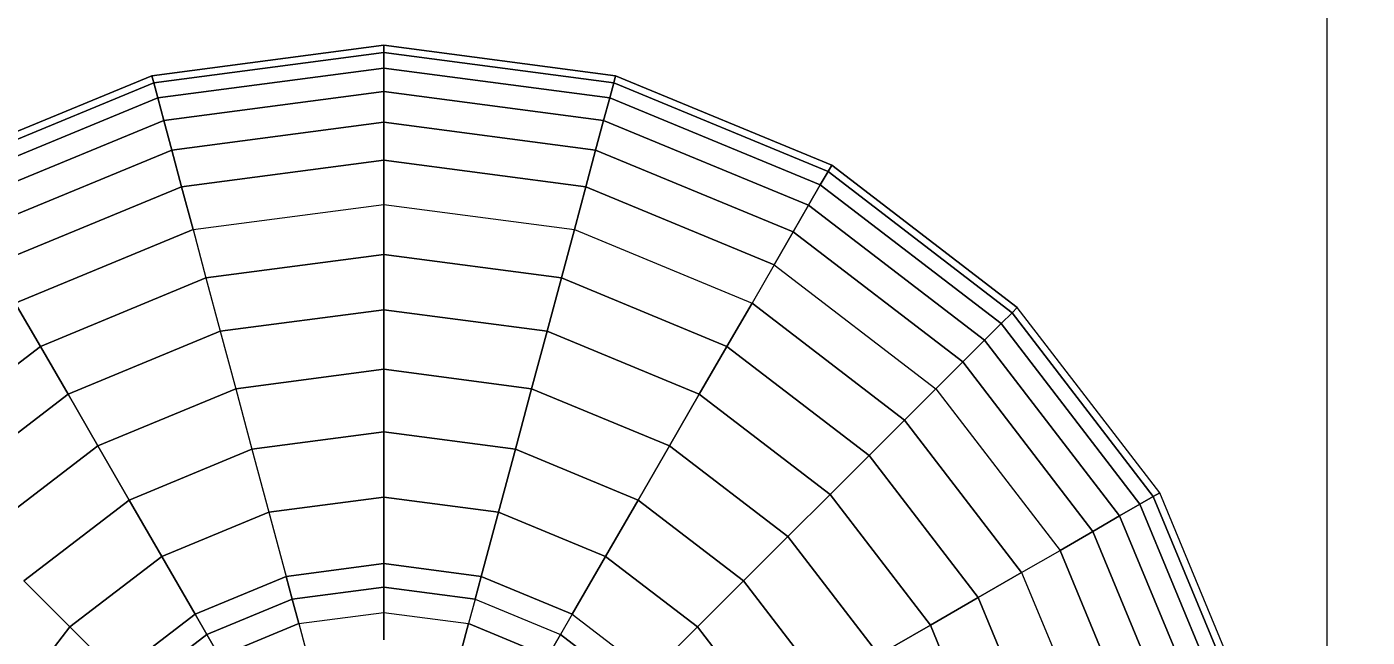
# Model space of a CAD drawing. Header units: inches. Extents: x -827 to 154, y -802 to 207.
# Drawn here: x 64.85 to 71.95, y -55.93 to -52.69 of the extents above; entities that cross this region are included whole.
import ezdxf

# ---------------------------------------------------------------- set-up
doc = ezdxf.new("R2010")
doc.units = ezdxf.units.IN
doc.header["$MEASUREMENT"] = 0
for name, color, linetype, lineweight in [('A-ANNO-DIMS', 211, 'Continuous', 9), ('A-ANNO-DIMS-48', 211, 'Continuous', 9), ('Layer0', 7, 'Continuous', 9), ('welder_skp', 8, 'Continuous', 9)]:
    doc.layers.add(name, color=color, linetype=linetype, lineweight=lineweight)
doc.styles.add('Arial', font='arial.ttf', dxfattribs={"height": 4.5})
doc.dimstyles.new('Linear_-_3_32__Arial', dxfattribs={"dimscale": 12, "dimtxt": 4.591167, "dimasz": 0.5, "dimexe": 0.375, "dimexo": 0.25, "dimgap": 0.25, "dimtad": 1, "dimdec": 5, "dimrnd": 0.03125, "dimzin": 1, "dimdsep": 46, "dimlunit": 4, "dimtxsty": 'Arial', "dimblk1": 'OBLIQUE', "dimblk2": 'OBLIQUE', "dimsah": 1, "dimcen": 0.09, "dimdle": 0.375, "dimazin": 0, "dimtfac": 1, "dimtdec": 4, "dimtix": 1, "dimtmove": 0, "dimatfit": 3, "dimfxl": 1, "dimtvp": 1, "dimtfill": 1, "dimfrac": 2, "dimtolj": 1, "dimtzin": 0, "dimarcsym": 2})

# ---------------------------------------------------------------- blocks, each defined once
blk = doc.blocks.new('welder_skp_4-402718-Level 1')
at = {"layer": 'Layer0'}
blk.add_line((30.4789, 2.25), (30.4789, 21.25), dxfattribs=at)
blk.add_line((30.4789, 2.25), (30.4789, 21.25), dxfattribs=at)
blk = doc.blocks.new('welder_skp_3-402717-Level 1')
at = {"layer": 'Layer0'}
for p, q in [((1.5177, 3.8839), (1.852, 3.0769)), ((1.852, 3.0769), (1.5177, 3.8839)), ((1.2349, 3.8081), (1.5984, 2.9304)), ((1.5984, 2.9304), (1.2349, 3.8081)), ((1.3681, 2.7974), (0.9779, 3.7393)), ((1.3681, 2.7974), (0.9779, 3.7393)), ((0.9903, 2.5793), (0.5566, 3.6264)), ((0.5566, 3.6264), (0.9903, 2.5793)), ((1.1643, 2.6798), (0.7507, 3.6784)), ((0.7507, 3.6784), (1.1643, 2.6798)), ((0.8486, 2.4975), (0.3986, 3.584)), ((0.3986, 3.584), (0.8486, 2.4975)), ((2.7124, 3.5736), (3.0863, 3.0863)), ((3.0863, 3.0863), (2.7124, 3.5736)), ((6.7876, 3.5736), (6.4137, 3.0863)), ((6.4137, 3.0863), (6.7876, 3.5736)), ((0.1619, 3.5206), (0.6364, 2.375)), ((0.1619, 3.5206), (0.6364, 2.375)), ((0.1997, 3.5308), (0.6703, 2.3946)), ((0.6703, 2.3946), (0.1997, 3.5308)), ((0.7414, 2.4357), (0.279, 3.552)), ((0.279, 3.552), (0.7414, 2.4357)), ((3.4239, 3.4239), (3.8123, 3.1258)), ((3.8123, 3.1258), (3.4239, 3.4239)), ((6.0761, 3.4239), (5.6877, 3.1258)), ((5.6877, 3.1258), (6.0761, 3.4239)), ((2.4132, 3.4009), (2.842, 2.842)), ((2.842, 2.842), (2.4132, 3.4009)), ((3.3358, 3.3358), (3.0863, 3.0863)), ((3.0863, 3.0863), (3.3358, 3.3358)), ((3.75, 3.0179), (3.3358, 3.3358)), ((3.75, 3.0179), (3.3358, 3.3358)), ((6.1642, 3.3358), (5.75, 3.0179)), ((5.75, 3.0179), (6.1642, 3.3358)), ((6.4137, 3.0863), (6.1642, 3.3358)), ((6.1642, 3.3358), (6.4137, 3.0863)), ((2.125, 3.2344), (1.852, 3.0769)), ((1.852, 3.0769), (2.125, 3.2344)), ((2.125, 3.2344), (2.6067, 2.6067)), ((2.6067, 2.6067), (2.125, 3.2344)), ((3.8797, 3.2427), (3.8123, 3.1258)), ((3.8123, 3.1258), (3.8797, 3.2427)), ((3.8797, 3.2427), (4.2995, 3.0688)), ((4.2995, 3.0688), (3.8797, 3.2427)), ((4.337, 3.2085), (4.2995, 3.0688)), ((4.2995, 3.0688), (4.337, 3.2085)), ((5.2005, 3.0688), (5.163, 3.2085)), ((5.2005, 3.0688), (5.163, 3.2085)), ((5.6203, 3.2427), (5.2005, 3.0688)), ((5.2005, 3.0688), (5.6203, 3.2427)), ((5.6877, 3.1258), (5.6203, 3.2427)), ((5.6203, 3.2427), (5.6877, 3.1258)), ((4.75, 3.1541), (4.75, 3.0095)), ((4.75, 3.0095), (4.75, 3.1541)), ((1.852, 3.0769), (1.5984, 2.9304)), ((1.5984, 2.9304), (1.852, 3.0769)), ((1.852, 3.0769), (2.3838, 2.3838)), ((2.3838, 2.3838), (1.852, 3.0769)), ((3.0863, 3.0863), (2.842, 2.842)), ((2.842, 2.842), (3.0863, 3.0863)), ((3.0863, 3.0863), (3.5736, 2.7124)), ((3.5736, 2.7124), (3.0863, 3.0863)), ((3.75, 3.0179), (3.8123, 3.1258)), ((3.75, 3.0179), (3.8123, 3.1258)), ((4.2646, 2.9384), (3.8123, 3.1258)), ((4.2646, 2.9384), (3.8123, 3.1258)), ((4.2646, 2.9384), (4.2995, 3.0688)), ((4.2646, 2.9384), (4.2995, 3.0688)), ((4.75, 3.0095), (4.2995, 3.0688)), ((4.75, 3.0095), (4.2995, 3.0688)), ((5.2005, 3.0688), (4.75, 3.0095)), ((5.2005, 3.0688), (4.75, 3.0095)), ((5.2354, 2.9384), (5.2005, 3.0688)), ((5.2005, 3.0688), (5.2354, 2.9384)), ((5.6877, 3.1258), (5.2354, 2.9384)), ((5.2354, 2.9384), (5.6877, 3.1258)), ((5.75, 3.0179), (5.6877, 3.1258)), ((5.6877, 3.1258), (5.75, 3.0179)), ((6.4137, 3.0863), (5.9264, 2.7124)), ((5.9264, 2.7124), (6.4137, 3.0863)), ((6.658, 2.842), (6.4137, 3.0863)), ((6.4137, 3.0863), (6.658, 2.842)), ((3.75, 3.0179), (3.5736, 2.7124)), ((3.5736, 2.7124), (3.75, 3.0179)), ((4.2324, 2.8181), (3.75, 3.0179)), ((3.75, 3.0179), (4.2324, 2.8181)), ((4.75, 2.8745), (4.75, 3.0095)), ((4.75, 3.0095), (4.75, 2.8745)), ((5.75, 3.0179), (5.2676, 2.8181)), ((5.2676, 2.8181), (5.75, 3.0179)), ((5.9264, 2.7124), (5.75, 3.0179)), ((5.75, 3.0179), (5.9264, 2.7124)), ((1.5984, 2.9304), (1.3681, 2.7974)), ((1.3681, 2.7974), (1.5984, 2.9304)), ((1.5984, 2.9304), (2.1768, 2.1768)), ((2.1768, 2.1768), (1.5984, 2.9304)), ((4.2324, 2.8181), (4.2646, 2.9384)), ((4.2646, 2.9384), (4.2324, 2.8181)), ((4.75, 2.8745), (4.2646, 2.9384)), ((4.2646, 2.9384), (4.75, 2.8745)), ((5.2354, 2.9384), (4.75, 2.8745)), ((4.75, 2.8745), (5.2354, 2.9384)), ((5.2676, 2.8181), (5.2354, 2.9384)), ((5.2354, 2.9384), (5.2676, 2.8181)), ((4.75, 2.75), (4.75, 2.8745)), ((4.75, 2.8745), (4.75, 2.75)), ((1.3681, 2.7974), (1.1643, 2.6798)), ((1.3681, 2.7974), (1.1643, 2.6798)), ((1.3681, 2.7974), (1.9887, 1.9887)), ((1.9887, 1.9887), (1.3681, 2.7974)), ((2.842, 2.842), (2.6067, 2.6067)), ((2.6067, 2.6067), (2.842, 2.842)), ((2.842, 2.842), (3.4009, 2.4132)), ((3.4009, 2.4132), (2.842, 2.842)), ((4.141, 2.4773), (4.2324, 2.8181)), ((4.2324, 2.8181), (4.141, 2.4773)), ((4.75, 2.75), (4.2324, 2.8181)), ((4.2324, 2.8181), (4.75, 2.75)), ((5.2676, 2.8181), (4.75, 2.75)), ((4.75, 2.75), (5.2676, 2.8181)), ((5.359, 2.4773), (5.2676, 2.8181)), ((5.359, 2.4773), (5.2676, 2.8181)), ((6.658, 2.842), (6.0991, 2.4132)), ((6.0991, 2.4132), (6.658, 2.842)), ((3.5736, 2.7124), (3.4009, 2.4132)), ((3.4009, 2.4132), (3.5736, 2.7124)), ((3.5736, 2.7124), (4.141, 2.4773)), ((4.141, 2.4773), (3.5736, 2.7124)), ((4.75, 2.3971), (4.75, 2.75)), ((4.75, 2.75), (4.75, 2.3971)), ((5.9264, 2.7124), (5.359, 2.4773)), ((5.359, 2.4773), (5.9264, 2.7124)), ((6.0991, 2.4132), (5.9264, 2.7124)), ((5.9264, 2.7124), (6.0991, 2.4132)), ((0.9903, 2.5793), (1.1643, 2.6798)), ((1.1643, 2.6798), (0.9903, 2.5793)), ((1.8223, 1.8223), (1.1643, 2.6798)), ((1.8223, 1.8223), (1.1643, 2.6798)), ((0.8486, 2.4975), (0.9903, 2.5793)), ((0.9903, 2.5793), (0.8486, 2.4975)), ((1.6802, 1.6802), (0.9903, 2.5793)), ((0.9903, 2.5793), (1.6802, 1.6802)), ((2.6067, 2.6067), (2.3838, 2.3838)), ((2.3838, 2.3838), (2.6067, 2.6067)), ((2.6067, 2.6067), (3.2344, 2.125)), ((3.2344, 2.125), (2.6067, 2.6067)), ((6.8933, 2.6067), (6.2656, 2.125)), ((6.2656, 2.125), (6.8933, 2.6067)), ((0.7414, 2.4357), (0.8486, 2.4975)), ((0.8486, 2.4975), (0.7414, 2.4357)), ((1.5646, 1.5646), (0.8486, 2.4975)), ((0.8486, 2.4975), (1.5646, 1.5646)), ((0.6703, 2.3946), (0.7414, 2.4357)), ((0.7414, 2.4357), (0.6703, 2.3946)), ((1.477, 1.477), (0.7414, 2.4357)), ((0.7414, 2.4357), (1.477, 1.477)), ((4.0516, 2.1436), (4.141, 2.4773)), ((4.141, 2.4773), (4.0516, 2.1436)), ((4.141, 2.4773), (4.75, 2.3971)), ((4.75, 2.3971), (4.141, 2.4773)), ((4.75, 2.3971), (5.359, 2.4773)), ((5.359, 2.4773), (4.75, 2.3971)), ((5.4484, 2.1436), (5.359, 2.4773)), ((5.4484, 2.1436), (5.359, 2.4773)), ((0.6364, 2.375), (0.6703, 2.3946)), ((0.6703, 2.3946), (0.6364, 2.375)), ((0.6364, 2.375), (1.3912, 1.3912)), ((0.6364, 2.375), (1.3912, 1.3912)), ((0.6703, 2.3946), (1.419, 1.419)), ((1.419, 1.419), (0.6703, 2.3946)), ((2.3838, 2.3838), (2.1768, 2.1768)), ((2.1768, 2.1768), (2.3838, 2.3838)), ((2.3838, 2.3838), (3.0769, 1.852)), ((3.0769, 1.852), (2.3838, 2.3838)), ((3.4009, 2.4132), (3.2344, 2.125)), ((3.2344, 2.125), (3.4009, 2.4132)), ((3.4009, 2.4132), (4.0516, 2.1436)), ((4.0516, 2.1436), (3.4009, 2.4132)), ((4.75, 2.0517), (4.75, 2.3971)), ((4.75, 2.3971), (4.75, 2.0517)), ((6.0991, 2.4132), (5.4484, 2.1436)), ((5.4484, 2.1436), (6.0991, 2.4132)), ((6.2656, 2.125), (6.0991, 2.4132)), ((6.0991, 2.4132), (6.2656, 2.125)), ((7.1162, 2.3838), (6.4231, 1.852)), ((6.4231, 1.852), (7.1162, 2.3838)), ((2.1768, 2.1768), (1.9887, 1.9887)), ((1.9887, 1.9887), (2.1768, 2.1768)), ((2.1768, 2.1768), (2.9304, 1.5984)), ((2.9304, 1.5984), (2.1768, 2.1768)), ((3.9655, 1.8222), (4.0516, 2.1436)), ((4.0516, 2.1436), (3.9655, 1.8222)), ((4.0516, 2.1436), (4.75, 2.0517)), ((4.75, 2.0517), (4.0516, 2.1436)), ((4.75, 2.0517), (5.4484, 2.1436)), ((5.4484, 2.1436), (4.75, 2.0517)), ((5.5345, 1.8222), (5.4484, 2.1436)), ((5.5345, 1.8222), (5.4484, 2.1436)), ((7.3232, 2.1768), (6.5696, 1.5984)), ((6.5696, 1.5984), (7.3232, 2.1768)), ((3.0769, 1.852), (3.2344, 2.125)), ((3.2344, 2.125), (3.0769, 1.852)), ((3.9655, 1.8222), (3.2344, 2.125)), ((3.2344, 2.125), (3.9655, 1.8222)), ((6.2656, 2.125), (5.5345, 1.8222)), ((5.5345, 1.8222), (6.2656, 2.125)), ((6.4231, 1.852), (6.2656, 2.125)), ((6.2656, 2.125), (6.4231, 1.852)), ((4.75, 1.7189), (4.75, 2.0517)), ((4.75, 2.0517), (4.75, 1.7189)), ((1.9887, 1.9887), (1.8223, 1.8223)), ((1.8223, 1.8223), (1.9887, 1.9887)), ((1.9887, 1.9887), (2.7974, 1.3681)), ((2.7974, 1.3681), (1.9887, 1.9887)), ((2.9304, 1.5984), (3.0769, 1.852)), ((3.0769, 1.852), (2.9304, 1.5984)), ((3.0769, 1.852), (3.8839, 1.5177)), ((3.8839, 1.5177), (3.0769, 1.852)), ((6.4231, 1.852), (5.6161, 1.5177)), ((5.6161, 1.5177), (6.4231, 1.852)), ((6.5696, 1.5984), (6.4231, 1.852)), ((6.4231, 1.852), (6.5696, 1.5984)), ((1.6802, 1.6802), (1.8223, 1.8223)), ((1.8223, 1.8223), (1.6802, 1.6802)), ((2.6798, 1.1643), (1.8223, 1.8223)), ((2.6798, 1.1643), (1.8223, 1.8223)), ((3.9655, 1.8222), (3.8839, 1.5177)), ((3.8839, 1.5177), (3.9655, 1.8222)), ((3.9655, 1.8222), (4.75, 1.7189)), ((4.75, 1.7189), (3.9655, 1.8222)), ((4.75, 1.7189), (5.5345, 1.8222)), ((5.5345, 1.8222), (4.75, 1.7189)), ((5.6161, 1.5177), (5.5345, 1.8222)), ((5.6161, 1.5177), (5.5345, 1.8222)), ((4.75, 1.4037), (4.75, 1.7189)), ((4.75, 1.7189), (4.75, 1.4037)), ((1.5646, 1.5646), (1.6802, 1.6802)), ((1.6802, 1.6802), (1.5646, 1.5646)), ((2.5793, 0.9903), (1.6802, 1.6802)), ((1.6802, 1.6802), (2.5793, 0.9903)), ((1.477, 1.477), (1.5646, 1.5646)), ((1.5646, 1.5646), (1.477, 1.477)), ((2.4975, 0.8486), (1.5646, 1.5646)), ((1.5646, 1.5646), (2.4975, 0.8486)), ((2.7974, 1.3681), (2.9304, 1.5984)), ((2.9304, 1.5984), (2.7974, 1.3681)), ((2.9304, 1.5984), (3.8081, 1.2349)), ((3.8081, 1.2349), (2.9304, 1.5984)), ((6.5696, 1.5984), (5.6919, 1.2349)), ((5.6919, 1.2349), (6.5696, 1.5984)), ((6.7026, 1.3681), (6.5696, 1.5984)), ((6.5696, 1.5984), (6.7026, 1.3681)), ((3.8839, 1.5177), (3.8081, 1.2349)), ((3.8081, 1.2349), (3.8839, 1.5177)), ((3.8839, 1.5177), (4.75, 1.4037)), ((4.75, 1.4037), (3.8839, 1.5177)), ((4.75, 1.4037), (5.6161, 1.5177)), ((5.6161, 1.5177), (4.75, 1.4037)), ((5.6919, 1.2349), (5.6161, 1.5177)), ((5.6919, 1.2349), (5.6161, 1.5177)), ((1.419, 1.419), (1.477, 1.477)), ((1.477, 1.477), (1.419, 1.419)), ((2.4357, 0.7414), (1.477, 1.477)), ((1.477, 1.477), (2.4357, 0.7414)), ((1.3912, 1.3912), (1.419, 1.419)), ((1.419, 1.419), (1.3912, 1.3912)), ((2.375, 0.6364), (1.3912, 1.3912)), ((1.3912, 1.3912), (2.375, 0.6364)), ((1.419, 1.419), (2.3946, 0.6703)), ((2.3946, 0.6703), (1.419, 1.419)), ((2.6798, 1.1643), (2.7974, 1.3681)), ((2.6798, 1.1643), (2.7974, 1.3681)), ((3.7393, 0.9779), (2.7974, 1.3681)), ((3.7393, 0.9779), (2.7974, 1.3681)), ((4.75, 1.1109), (4.75, 1.4037)), ((4.75, 1.4037), (4.75, 1.1109)), ((6.7026, 1.3681), (5.7607, 0.9779)), ((5.7607, 0.9779), (6.7026, 1.3681)), ((3.8081, 1.2349), (3.7393, 0.9779)), ((3.7393, 0.9779), (3.8081, 1.2349)), ((3.8081, 1.2349), (4.75, 1.1109)), ((4.75, 1.1109), (3.8081, 1.2349)), ((4.75, 1.1109), (5.6919, 1.2349)), ((5.6919, 1.2349), (4.75, 1.1109)), ((5.7607, 0.9779), (5.6919, 1.2349)), ((5.7607, 0.9779), (5.6919, 1.2349)), ((2.6798, 1.1643), (2.5793, 0.9903)), ((2.5793, 0.9903), (2.6798, 1.1643)), ((3.6784, 0.7507), (2.6798, 1.1643)), ((2.6798, 1.1643), (3.6784, 0.7507)), ((6.8202, 1.1643), (5.8216, 0.7507)), ((5.8216, 0.7507), (6.8202, 1.1643)), ((4.75, 0.8449), (4.75, 1.1109)), ((4.75, 1.1109), (4.75, 0.8449)), ((2.5793, 0.9903), (2.4975, 0.8486)), ((2.4975, 0.8486), (2.5793, 0.9903)), ((3.6264, 0.5566), (2.5793, 0.9903)), ((2.5793, 0.9903), (3.6264, 0.5566)), ((3.6784, 0.7507), (3.7393, 0.9779)), ((3.7393, 0.9779), (3.6784, 0.7507)), ((4.75, 0.8449), (3.7393, 0.9779)), ((4.75, 0.8449), (3.7393, 0.9779)), ((5.7607, 0.9779), (4.75, 0.8449)), ((5.7607, 0.9779), (4.75, 0.8449)), ((5.8216, 0.7507), (5.7607, 0.9779)), ((5.7607, 0.9779), (5.8216, 0.7507)), ((6.9207, 0.9903), (5.8736, 0.5566)), ((5.8736, 0.5566), (6.9207, 0.9903)), ((2.4975, 0.8486), (2.4357, 0.7414)), ((2.4357, 0.7414), (2.4975, 0.8486)), ((3.584, 0.3986), (2.4975, 0.8486)), ((2.4975, 0.8486), (3.584, 0.3986)), ((4.75, 0.8449), (4.75, 0.6096)), ((4.75, 0.6096), (4.75, 0.8449)), ((7.0025, 0.8486), (5.916, 0.3986)), ((5.916, 0.3986), (7.0025, 0.8486)), ((2.4357, 0.7414), (2.3946, 0.6703)), ((2.3946, 0.6703), (2.4357, 0.7414)), ((3.552, 0.279), (2.4357, 0.7414)), ((2.4357, 0.7414), (3.552, 0.279)), ((3.6264, 0.5566), (3.6784, 0.7507)), ((3.6784, 0.7507), (3.6264, 0.5566)), ((4.75, 0.6096), (3.6784, 0.7507)), ((3.6784, 0.7507), (4.75, 0.6096)), ((5.8216, 0.7507), (4.75, 0.6096)), ((4.75, 0.6096), (5.8216, 0.7507)), ((5.8736, 0.5566), (5.8216, 0.7507)), ((5.8216, 0.7507), (5.8736, 0.5566)), ((7.0643, 0.7414), (5.948, 0.279)), ((5.948, 0.279), (7.0643, 0.7414)), ((2.375, 0.6364), (2.3946, 0.6703)), ((2.3946, 0.6703), (2.375, 0.6364)), ((3.5308, 0.1997), (2.3946, 0.6703)), ((2.3946, 0.6703), (3.5308, 0.1997)), ((5.9692, 0.1997), (7.1054, 0.6703)), ((7.1054, 0.6703), (5.9692, 0.1997)), ((3.5206, 0.1619), (2.375, 0.6364)), ((2.375, 0.6364), (3.5206, 0.1619)), ((4.75, 0.6096), (4.75, 0.4087)), ((4.75, 0.4087), (4.75, 0.6096)), ((7.125, 0.6364), (5.9794, 0.1619)), ((5.9794, 0.1619), (7.125, 0.6364)), ((3.584, 0.3986), (3.6264, 0.5566)), ((3.6264, 0.5566), (3.584, 0.3986)), ((4.75, 0.4087), (3.6264, 0.5566)), ((3.6264, 0.5566), (4.75, 0.4087)), ((5.8736, 0.5566), (4.75, 0.4087)), ((4.75, 0.4087), (5.8736, 0.5566)), ((5.916, 0.3986), (5.8736, 0.5566)), ((5.8736, 0.5566), (5.916, 0.3986)), ((3.552, 0.279), (3.584, 0.3986)), ((3.584, 0.3986), (3.552, 0.279)), ((4.75, 0.2451), (3.584, 0.3986)), ((3.584, 0.3986), (4.75, 0.2451)), ((4.75, 0.4087), (4.75, 0.2451)), ((4.75, 0.2451), (4.75, 0.4087)), ((5.916, 0.3986), (4.75, 0.2451)), ((4.75, 0.2451), (5.916, 0.3986)), ((5.948, 0.279), (5.916, 0.3986)), ((5.916, 0.3986), (5.948, 0.279)), ((3.5308, 0.1997), (3.552, 0.279)), ((3.552, 0.279), (3.5308, 0.1997)), ((4.75, 0.1213), (3.552, 0.279)), ((3.552, 0.279), (4.75, 0.1213)), ((5.948, 0.279), (4.75, 0.1213)), ((4.75, 0.1213), (5.948, 0.279)), ((4.75, 0.2451), (4.75, 0.1213)), ((4.75, 0.1213), (4.75, 0.2451)), ((5.9692, 0.1997), (5.948, 0.279)), ((5.948, 0.279), (5.9692, 0.1997)), ((3.5308, 0.1997), (3.5206, 0.1619)), ((3.5206, 0.1619), (3.5308, 0.1997)), ((4.75, 0), (3.5206, 0.1619)), ((3.5206, 0.1619), (4.75, 0)), ((3.5308, 0.1997), (4.75, 0.0392)), ((4.75, 0.0392), (3.5308, 0.1997)), ((4.75, 0.0392), (5.9692, 0.1997)), ((5.9692, 0.1997), (4.75, 0.0392)), ((5.9794, 0.1619), (4.75, 0)), ((4.75, 0), (5.9794, 0.1619)), ((5.9794, 0.1619), (5.9692, 0.1997)), ((5.9692, 0.1997), (5.9794, 0.1619)), ((4.75, 0.1213), (4.75, 0.0392)), ((4.75, 0.0392), (4.75, 0.1213)), ((4.75, 0.0392), (4.75, 0)), ((4.75, 0), (4.75, 0.0392))]:
    blk.add_line(p, q, dxfattribs=at)
blk = doc.blocks.new('welder_skp_2-402716-Level 1')
for name, p in [('welder_skp_4-402718-Level 1', (0, 0)), ('welder_skp_3-402717-Level 1', (30.7289, 7))]:
    blk.add_blockref(name, p)
blk = doc.blocks.new('welder_skp_1-402715-Level 1')
blk.add_blockref('welder_skp_2-402716-Level 1', (0, -1.75))
blk = doc.blocks.new('welder_skp-402706-Level 1')
blk.add_blockref('welder_skp_1-402715-Level 1', (0, 0))
blk = doc.blocks.new('DIMBLOCK3-Level 1')
at = {"layer": 'A-ANNO-DIMS-48'}
for p, q in [((149.1653, 128.0236), (149.1653, -235.9764)), ((46.1044, 123.5236), (153.6653, 123.5236)), ((149.1653, 123.5236), (46.1044, 123.5236)), ((46.1044, -231.4764), (153.6653, -231.4764)), ((149.1653, -231.4764), (46.1044, -231.4764))]:
    blk.add_line(p, q, dxfattribs=at)
at = {"layer": 'A-ANNO-DIMS-48', "lineweight": 50}
for p, q in [((149.1653, 123.5236), (146.1653, 126.5236)), ((149.1653, 123.5236), (152.1653, 120.5236)), ((149.1653, -231.4764), (146.1653, -228.4764)), ((149.1653, -231.4764), (152.1653, -234.4764))]:
    blk.add_line(p, q, dxfattribs=at)
at = {"layer": 'A-ANNO-DIMS-48', "color": 0, "insert": (140.3232, -63.7238), "char_height": 4.5, "width": 23.393763, "attachment_point": 1, "rotation": 90, "line_spacing_factor": 0.941778, "style": 'Arial', "bg_fill": 3, "box_fill_scale": 1.25, "bg_fill_color": 256, "bg_fill_true_color": 13158600, "bg_fill_transparency": 0}
blk.add_mtext('29\' - 7"', dxfattribs=at)
blk = doc.blocks.new('_Oblique')
at = {"color": 0, "linetype": 'ByBlock', "lineweight": -2}
blk.add_line((-0.5, -0.5), (0.5, 0.5), dxfattribs=at)

msp = doc.modelspace()

# ---------------------------------------------------------------- block references
at = {"layer": 'welder_skp', "color": 7, "rotation": 180}
msp.add_blockref('welder_skp-402706-Level 1', (102.218612, -47.536665), dxfattribs=at)

# ---------------------------------------------------------------- next in the draw order: dimensions: what is measured, and where the dimension line sits
at = {"layer": 'A-ANNO-DIMS'}
dim = msp.add_linear_dim(base=(149.16527, -231.476424), p1=(43.104386, 123.523576), p2=(43.104386, -231.476424), angle=90, dimstyle='Linear_-_3_32__Arial', override={"dimpost": '<>', "dimfxl": 355}, dxfattribs=at)
dim.commit()
dim.dimension.update_dxf_attribs({"geometry": 'DIMBLOCK3-Level 1', "text_midpoint": (143.867692, -53.976424)})

doc.saveas('drawing.dxf')
